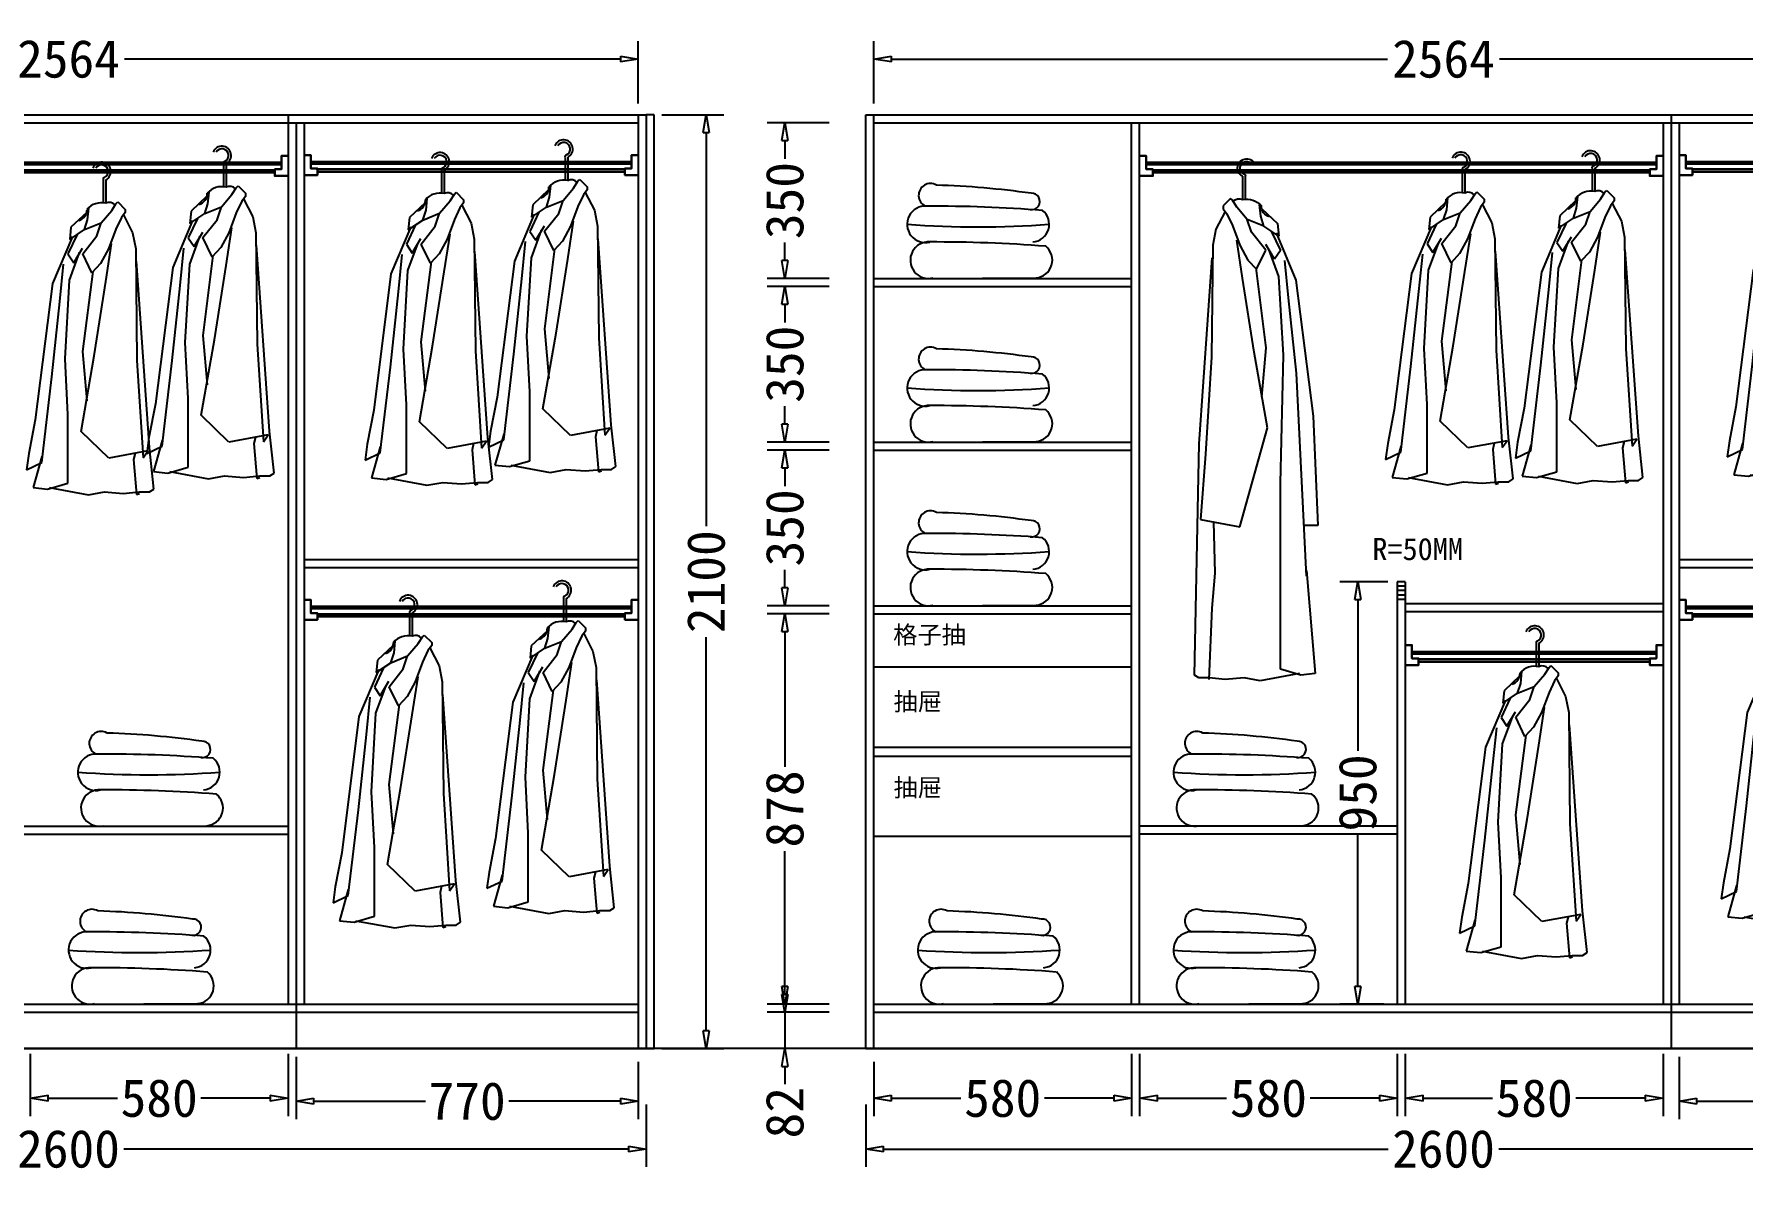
# Model space of a CAD drawing. Header units: millimetres. Extents: x 304407 to 361076, y -1262425 to -1203358.
# Drawn here: x 329898 to 333743, y -1242482 to -1239920 of the extents above; entities that cross this region are included whole.
import ezdxf

# ---------------------------------------------------------------- set-up
doc = ezdxf.new("R2010")
doc.units = ezdxf.units.MM
doc.header["$LTSCALE"] = 20
doc.layers.get('Defpoints').update_dxf_attribs({"color": 250})
for name, color, linetype in [('8', 8, 'Continuous'), ('LAYER10', 11, 'Continuous'), ('LAYER8', 11, 'Continuous'), ('图层3', 4, 'Continuous'), ('墙体', 40, 'Continuous')]:
    doc.layers.add(name, color=color, linetype=linetype)
doc.styles.get("Standard").update_dxf_attribs({"font": 'SimSun.ttf', "height": 85})
doc.styles.add('text', font='SimSun.ttf', dxfattribs={"height": 85})
doc.dimstyles.new('周文晶', dxfattribs={"dimtxt": 70, "dimasz": 40, "dimexe": 40, "dimexo": 30, "dimgap": 10, "dimtad": 0, "dimdec": 0, "dimtxsty": 'Standard', "dimblk": 'CLOSEDBLANK', "dimcen": 200, "dimclrd": 256, "dimclre": 256, "dimadec": 0, "dimazin": 0, "dimtfac": 1, "dimtdec": 0, "dimtmove": 0, "dimatfit": 3, "dimldrblk": 'CLOSEDBLANK', "dimfxl": 100, "dimfxlon": 1, "dimarcsym": 0})

# ---------------------------------------------------------------- blocks, each defined once
blk = doc.blocks.new('_ClosedBlank')
at = {"color": 0, "linetype": 'ByBlock', "lineweight": -2}
for p, q in [((-1, 0.167), (0, 0)), ((-1, 0.167), (-1, -0.167)), ((0, 0), (-1, -0.167))]:
    blk.add_line(p, q, dxfattribs=at)
blk = doc.blocks.new('*D1690')
at = {"lineweight": -2, "transparency": 16777216}
for p, q in [((328693.7, -1240075.6), (328693.7, -1239935.6)), ((331257.7, -1240075.6), (331257.7, -1239935.6)), ((328733.7, -1239975.6), (329850, -1239975.6)), ((331217.7, -1239975.6), (330101.4, -1239975.6))]:
    blk.add_line(p, q, dxfattribs=at)
at = {"layer": 'Defpoints', "color": 0, "transparency": 16777216}
for p in [(331257.7, -1239975.6), (328693.7, -1240118.9), (331257.7, -1240118.9)]:
    blk.add_point(p, dxfattribs=at)
at = {"lineweight": -2, "transparency": 16777216, "xscale": 40, "yscale": 40, "zscale": 40, "rotation": 180}
blk.add_blockref('_ClosedBlank', (328693.7, -1239975.6), dxfattribs=at)
at = {"lineweight": -2, "transparency": 16777216, "xscale": 40, "yscale": 40, "zscale": 40}
blk.add_blockref('_ClosedBlank', (331257.7, -1239975.6), dxfattribs=at)
at = {"color": 0, "transparency": 16777216, "insert": (329975.7, -1239975.6), "char_height": 85, "attachment_point": 5}
blk.add_mtext('2564', dxfattribs=at)
blk = doc.blocks.new('*D1691')
at = {"lineweight": -2, "transparency": 16777216}
for p, q in [((328675.7, -1242326.6), (328675.7, -1242466.6)), ((331275.7, -1242326.6), (331275.7, -1242466.6)), ((328715.7, -1242426.6), (329850.9, -1242426.6)), ((331235.7, -1242426.6), (330100.4, -1242426.6))]:
    blk.add_line(p, q, dxfattribs=at)
at = {"layer": 'Defpoints', "color": 0, "transparency": 16777216}
for p in [(328675.7, -1242200.9), (331275.7, -1242200.9), (331275.7, -1242426.6)]:
    blk.add_point(p, dxfattribs=at)
at = {"lineweight": -2, "transparency": 16777216, "xscale": 40, "yscale": 40, "zscale": 40, "rotation": 180}
blk.add_blockref('_ClosedBlank', (328675.7, -1242426.6), dxfattribs=at)
at = {"lineweight": -2, "transparency": 16777216, "xscale": 40, "yscale": 40, "zscale": 40}
blk.add_blockref('_ClosedBlank', (331275.7, -1242426.6), dxfattribs=at)
at = {"color": 0, "transparency": 16777216, "insert": (329975.7, -1242426.6), "char_height": 85, "attachment_point": 5}
blk.add_mtext('2600', dxfattribs=at)
blk = doc.blocks.new('*D1697')
at = {"lineweight": -2, "transparency": 16777216}
for p, q in [((331310.6, -1240100.9), (331450.6, -1240100.9)), ((331410.6, -1240140.9), (331410.6, -1241026.2)), ((331410.6, -1242160.9), (331410.6, -1241275.7)), ((331310.6, -1242200.9), (331450.6, -1242200.9))]:
    blk.add_line(p, q, dxfattribs=at)
at = {"layer": 'Defpoints', "color": 0, "transparency": 16777216}
for p in [(331275.7, -1240100.9), (331410.6, -1240100.9), (331275.7, -1242200.9)]:
    blk.add_point(p, dxfattribs=at)
at = {"lineweight": -2, "transparency": 16777216, "xscale": 40, "yscale": 40, "zscale": 40}
for p, rotation in [((331410.6, -1240100.9), 90), ((331410.6, -1242200.9), 270)]:
    blk.add_blockref('_ClosedBlank', p, dxfattribs=dict(at, rotation=rotation))
at = {"color": 0, "transparency": 16777216, "insert": (331410.6, -1241150.9), "char_height": 85, "attachment_point": 5, "rotation": 90}
blk.add_mtext('2100', dxfattribs=at)
blk = doc.blocks.new('*D1698')
at = {"lineweight": -2, "transparency": 16777216}
for p, q in [((330487.7, -1242219.2), (330487.7, -1242359.2)), ((331257.7, -1242230.9), (331257.7, -1242359.2)), ((330527.7, -1242319.2), (330778.9, -1242319.2)), ((331217.7, -1242319.2), (330966.5, -1242319.2))]:
    blk.add_line(p, q, dxfattribs=at)
at = {"layer": 'Defpoints', "color": 0, "transparency": 16777216}
for p in [(330487.7, -1242100.9), (331257.7, -1242200.9), (331257.7, -1242319.2)]:
    blk.add_point(p, dxfattribs=at)
at = {"lineweight": -2, "transparency": 16777216, "xscale": 40, "yscale": 40, "zscale": 40, "rotation": 180}
blk.add_blockref('_ClosedBlank', (330487.7, -1242319.2), dxfattribs=at)
at = {"lineweight": -2, "transparency": 16777216, "xscale": 40, "yscale": 40, "zscale": 40}
blk.add_blockref('_ClosedBlank', (331257.7, -1242319.2), dxfattribs=at)
at = {"color": 0, "transparency": 16777216, "insert": (330872.7, -1242319.2), "char_height": 85, "attachment_point": 5}
blk.add_mtext('770', dxfattribs=at)
blk = doc.blocks.new('*D1725')
at = {"lineweight": -2, "transparency": 16777216}
for p, q in [((332367.9, -1242212.5), (332367.9, -1242352.5)), ((331787.9, -1242230.9), (331787.9, -1242352.5)), ((331827.9, -1242312.5), (331983.8, -1242312.5)), ((332327.9, -1242312.5), (332171.9, -1242312.5))]:
    blk.add_line(p, q, dxfattribs=at)
at = {"layer": 'Defpoints', "color": 0, "transparency": 16777216}
for p in [(332367.9, -1242100.9), (331787.9, -1242200.9), (332367.9, -1242312.5)]:
    blk.add_point(p, dxfattribs=at)
at = {"lineweight": -2, "transparency": 16777216, "xscale": 40, "yscale": 40, "zscale": 40, "rotation": 180}
blk.add_blockref('_ClosedBlank', (331787.9, -1242312.5), dxfattribs=at)
at = {"lineweight": -2, "transparency": 16777216, "xscale": 40, "yscale": 40, "zscale": 40}
blk.add_blockref('_ClosedBlank', (332367.9, -1242312.5), dxfattribs=at)
at = {"color": 0, "transparency": 16777216, "insert": (332077.9, -1242312.5), "char_height": 85, "attachment_point": 5}
blk.add_mtext('580', dxfattribs=at)
blk = doc.blocks.new('*D1726')
at = {"lineweight": -2, "transparency": 16777216}
for p, q in [((332983.9, -1242212.5), (332983.9, -1242352.5)), ((333563.9, -1242212.5), (333563.9, -1242352.5)), ((333023.9, -1242312.5), (333179.8, -1242312.5)), ((333523.9, -1242312.5), (333367.9, -1242312.5))]:
    blk.add_line(p, q, dxfattribs=at)
at = {"layer": 'Defpoints', "color": 0, "transparency": 16777216}
for p in [(332983.9, -1242100.9), (333563.9, -1242100.9), (333563.9, -1242312.5)]:
    blk.add_point(p, dxfattribs=at)
at = {"lineweight": -2, "transparency": 16777216, "xscale": 40, "yscale": 40, "zscale": 40, "rotation": 180}
blk.add_blockref('_ClosedBlank', (332983.9, -1242312.5), dxfattribs=at)
at = {"lineweight": -2, "transparency": 16777216, "xscale": 40, "yscale": 40, "zscale": 40}
blk.add_blockref('_ClosedBlank', (333563.9, -1242312.5), dxfattribs=at)
at = {"color": 0, "transparency": 16777216, "insert": (333273.9, -1242312.5), "char_height": 85, "attachment_point": 5}
blk.add_mtext('580', dxfattribs=at)
blk = doc.blocks.new('*D1727')
at = {"lineweight": -2, "transparency": 16777216}
for p, q in [((331787.9, -1240075.6), (331787.9, -1239935.6)), ((334351.9, -1240075.6), (334351.9, -1239935.6)), ((331827.9, -1239975.6), (332944.2, -1239975.6)), ((334311.9, -1239975.6), (333195.6, -1239975.6))]:
    blk.add_line(p, q, dxfattribs=at)
at = {"layer": 'Defpoints', "color": 0, "transparency": 16777216}
for p in [(334351.9, -1239975.6), (331787.9, -1240118.9), (334351.9, -1240118.9)]:
    blk.add_point(p, dxfattribs=at)
at = {"lineweight": -2, "transparency": 16777216, "xscale": 40, "yscale": 40, "zscale": 40, "rotation": 180}
blk.add_blockref('_ClosedBlank', (331787.9, -1239975.6), dxfattribs=at)
at = {"lineweight": -2, "transparency": 16777216, "xscale": 40, "yscale": 40, "zscale": 40}
blk.add_blockref('_ClosedBlank', (334351.9, -1239975.6), dxfattribs=at)
at = {"color": 0, "transparency": 16777216, "insert": (333069.9, -1239975.6), "char_height": 85, "attachment_point": 5}
blk.add_mtext('2564', dxfattribs=at)
blk = doc.blocks.new('*D1728')
at = {"lineweight": -2, "transparency": 16777216}
for p, q in [((331769.9, -1242326.6), (331769.9, -1242466.6)), ((334369.9, -1242326.6), (334369.9, -1242466.6)), ((331809.9, -1242426.6), (332945.1, -1242426.6)), ((334329.9, -1242426.6), (333194.6, -1242426.6))]:
    blk.add_line(p, q, dxfattribs=at)
at = {"layer": 'Defpoints', "color": 0, "transparency": 16777216}
for p in [(331769.9, -1242200.9), (334369.9, -1242200.9), (334369.9, -1242426.6)]:
    blk.add_point(p, dxfattribs=at)
at = {"lineweight": -2, "transparency": 16777216, "xscale": 40, "yscale": 40, "zscale": 40, "rotation": 180}
blk.add_blockref('_ClosedBlank', (331769.9, -1242426.6), dxfattribs=at)
at = {"lineweight": -2, "transparency": 16777216, "xscale": 40, "yscale": 40, "zscale": 40}
blk.add_blockref('_ClosedBlank', (334369.9, -1242426.6), dxfattribs=at)
at = {"color": 0, "transparency": 16777216, "insert": (333069.9, -1242426.6), "char_height": 85, "attachment_point": 5}
blk.add_mtext('2600', dxfattribs=at)
blk = doc.blocks.new('*D1729')
at = {"lineweight": -2, "transparency": 16777216}
for p, q in [((331587.6, -1242078.9), (331587.6, -1242038.9)), ((331687.6, -1242118.9), (331547.6, -1242118.9)), ((331587.6, -1242118.9), (331587.6, -1242200.9)), ((331687.6, -1242200.9), (331547.6, -1242200.9)), ((331587.6, -1242240.9), (331587.6, -1242280.9))]:
    blk.add_line(p, q, dxfattribs=at)
at = {"layer": 'Defpoints', "color": 0, "transparency": 16777216}
for p in [(331587.6, -1242118.9), (331787.9, -1242118.9), (331769.9, -1242200.9)]:
    blk.add_point(p, dxfattribs=at)
at = {"lineweight": -2, "transparency": 16777216, "xscale": 40, "yscale": 40, "zscale": 40}
for p, rotation in [((331587.6, -1242118.9), 270), ((331587.6, -1242200.9), 90)]:
    blk.add_blockref('_ClosedBlank', p, dxfattribs=dict(at, rotation=rotation))
at = {"color": 0, "transparency": 16777216, "insert": (331587.6, -1242345), "char_height": 85, "attachment_point": 5, "rotation": 90}
blk.add_mtext('82', dxfattribs=at)
blk = doc.blocks.new('*D1730')
at = {"lineweight": -2, "transparency": 16777216}
for p, q in [((331687.6, -1241222.9), (331547.6, -1241222.9)), ((331587.6, -1241262.9), (331587.6, -1241567.4)), ((331587.6, -1242060.9), (331587.6, -1241756.5)), ((331687.6, -1242100.9), (331547.6, -1242100.9))]:
    blk.add_line(p, q, dxfattribs=at)
at = {"layer": 'Defpoints', "color": 0, "transparency": 16777216}
for p in [(331587.6, -1241222.9), (331787.9, -1241222.9), (331787.9, -1242100.9)]:
    blk.add_point(p, dxfattribs=at)
at = {"lineweight": -2, "transparency": 16777216, "xscale": 40, "yscale": 40, "zscale": 40}
for p, rotation in [((331587.6, -1241222.9), 90), ((331587.6, -1242100.9), 270)]:
    blk.add_blockref('_ClosedBlank', p, dxfattribs=dict(at, rotation=rotation))
at = {"color": 0, "transparency": 16777216, "insert": (331587.6, -1241661.9), "char_height": 85, "attachment_point": 5, "rotation": 90}
blk.add_mtext('878', dxfattribs=at)
blk = doc.blocks.new('*D1731')
at = {"lineweight": -2, "transparency": 16777216}
for p, q in [((331687.6, -1240854.9), (331547.6, -1240854.9)), ((331587.6, -1240894.9), (331587.6, -1240935.9)), ((331587.6, -1241164.9), (331587.6, -1241124)), ((331687.6, -1241204.9), (331547.6, -1241204.9))]:
    blk.add_line(p, q, dxfattribs=at)
at = {"layer": 'Defpoints', "color": 0, "transparency": 16777216}
for p in [(331587.6, -1240854.9), (331787.9, -1240854.9), (331787.9, -1241204.9)]:
    blk.add_point(p, dxfattribs=at)
at = {"lineweight": -2, "transparency": 16777216, "xscale": 40, "yscale": 40, "zscale": 40}
for p, rotation in [((331587.6, -1240854.9), 90), ((331587.6, -1241204.9), 270)]:
    blk.add_blockref('_ClosedBlank', p, dxfattribs=dict(at, rotation=rotation))
at = {"color": 0, "transparency": 16777216, "insert": (331587.6, -1241029.9), "char_height": 85, "attachment_point": 5, "rotation": 90}
blk.add_mtext('350', dxfattribs=at)
blk = doc.blocks.new('*D1732')
at = {"lineweight": -2, "transparency": 16777216}
for p, q in [((331687.6, -1240486.9), (331547.6, -1240486.9)), ((331587.6, -1240526.9), (331587.6, -1240567.9)), ((331587.6, -1240796.9), (331587.6, -1240756)), ((331687.6, -1240836.9), (331547.6, -1240836.9))]:
    blk.add_line(p, q, dxfattribs=at)
at = {"layer": 'Defpoints', "color": 0, "transparency": 16777216}
for p in [(331587.6, -1240486.9), (331787.9, -1240486.9), (331787.9, -1240836.9)]:
    blk.add_point(p, dxfattribs=at)
at = {"lineweight": -2, "transparency": 16777216, "xscale": 40, "yscale": 40, "zscale": 40}
for p, rotation in [((331587.6, -1240486.9), 90), ((331587.6, -1240836.9), 270)]:
    blk.add_blockref('_ClosedBlank', p, dxfattribs=dict(at, rotation=rotation))
at = {"color": 0, "transparency": 16777216, "insert": (331587.6, -1240661.9), "char_height": 85, "attachment_point": 5, "rotation": 90}
blk.add_mtext('350', dxfattribs=at)
blk = doc.blocks.new('*D1733')
at = {"lineweight": -2, "transparency": 16777216}
for p, q in [((331687.6, -1240118.9), (331547.6, -1240118.9)), ((331587.6, -1240158.9), (331587.6, -1240199.9)), ((331587.6, -1240428.9), (331587.6, -1240388)), ((331687.6, -1240468.9), (331547.6, -1240468.9))]:
    blk.add_line(p, q, dxfattribs=at)
at = {"layer": 'Defpoints', "color": 0, "transparency": 16777216}
for p in [(331587.6, -1240118.9), (331787.9, -1240118.9), (331787.9, -1240468.9)]:
    blk.add_point(p, dxfattribs=at)
at = {"lineweight": -2, "transparency": 16777216, "xscale": 40, "yscale": 40, "zscale": 40}
for p, rotation in [((331587.6, -1240118.9), 90), ((331587.6, -1240468.9), 270)]:
    blk.add_blockref('_ClosedBlank', p, dxfattribs=dict(at, rotation=rotation))
at = {"color": 0, "transparency": 16777216, "insert": (331587.6, -1240293.9), "char_height": 85, "attachment_point": 5, "rotation": 90}
blk.add_mtext('350', dxfattribs=at)
blk = doc.blocks.new('*D1735')
at = {"lineweight": -2, "transparency": 16777216}
for p, q in [((333599.9, -1242219.2), (333599.9, -1242359.2)), ((334351.9, -1242230.9), (334351.9, -1242359.2)), ((333639.9, -1242319.2), (333882.8, -1242319.2)), ((334311.9, -1242319.2), (334069, -1242319.2))]:
    blk.add_line(p, q, dxfattribs=at)
at = {"layer": 'Defpoints', "color": 0, "transparency": 16777216}
for p in [(333599.9, -1242100.9), (334351.9, -1242200.9), (334351.9, -1242319.2)]:
    blk.add_point(p, dxfattribs=at)
at = {"lineweight": -2, "transparency": 16777216, "xscale": 40, "yscale": 40, "zscale": 40, "rotation": 180}
blk.add_blockref('_ClosedBlank', (333599.9, -1242319.2), dxfattribs=at)
at = {"lineweight": -2, "transparency": 16777216, "xscale": 40, "yscale": 40, "zscale": 40}
blk.add_blockref('_ClosedBlank', (334351.9, -1242319.2), dxfattribs=at)
at = {"color": 0, "transparency": 16777216, "insert": (333975.9, -1242319.2), "char_height": 85, "attachment_point": 5}
blk.add_mtext('752', dxfattribs=at)
blk = doc.blocks.new('*D1736')
at = {"lineweight": -2, "transparency": 16777216}
for p, q in [((332944.9, -1241150.9), (332836.9, -1241150.9)), ((332876.9, -1241190.9), (332876.9, -1241530.9)), ((332876.9, -1242060.9), (332876.9, -1241720.9)), ((332935.9, -1242100.9), (332836.9, -1242100.9))]:
    blk.add_line(p, q, dxfattribs=at)
at = {"layer": 'Defpoints', "color": 0, "transparency": 16777216}
for p in [(332974.9, -1241150.9), (332876.9, -1242100.9), (332965.9, -1242100.9)]:
    blk.add_point(p, dxfattribs=at)
at = {"lineweight": -2, "transparency": 16777216, "xscale": 40, "yscale": 40, "zscale": 40}
for p, rotation in [((332876.9, -1241150.9), 90), ((332876.9, -1242100.9), 270)]:
    blk.add_blockref('_ClosedBlank', p, dxfattribs=dict(at, rotation=rotation))
at = {"color": 0, "transparency": 16777216, "insert": (332876.9, -1241625.9), "char_height": 85, "attachment_point": 5, "rotation": 90}
blk.add_mtext('950', dxfattribs=at)
blk = doc.blocks.new('*D1737')
at = {"lineweight": -2, "transparency": 16777216}
for p, q in [((332385.9, -1242212.5), (332385.9, -1242352.5)), ((332965.9, -1242212.5), (332965.9, -1242352.5)), ((332425.9, -1242312.5), (332581.8, -1242312.5)), ((332925.9, -1242312.5), (332769.9, -1242312.5))]:
    blk.add_line(p, q, dxfattribs=at)
at = {"layer": 'Defpoints', "color": 0, "transparency": 16777216}
for p in [(332385.9, -1242100.9), (332965.9, -1242100.9), (332385.9, -1242312.5)]:
    blk.add_point(p, dxfattribs=at)
at = {"lineweight": -2, "transparency": 16777216, "xscale": 40, "yscale": 40, "zscale": 40, "rotation": 180}
blk.add_blockref('_ClosedBlank', (332385.9, -1242312.5), dxfattribs=at)
at = {"lineweight": -2, "transparency": 16777216, "xscale": 40, "yscale": 40, "zscale": 40}
blk.add_blockref('_ClosedBlank', (332965.9, -1242312.5), dxfattribs=at)
at = {"color": 0, "transparency": 16777216, "insert": (332675.9, -1242312.5), "char_height": 85, "attachment_point": 5}
blk.add_mtext('580', dxfattribs=at)
blk = doc.blocks.new('*D1687')
at = {"lineweight": -2, "transparency": 16777216}
for p, q in [((329889.7, -1242212.5), (329889.7, -1242352.5)), ((330469.7, -1242212.5), (330469.7, -1242352.5)), ((329929.7, -1242312.5), (330085.6, -1242312.5)), ((330429.7, -1242312.5), (330273.7, -1242312.5))]:
    blk.add_line(p, q, dxfattribs=at)
at = {"layer": 'Defpoints', "color": 0, "transparency": 16777216}
for p in [(329889.7, -1242100.9), (330469.7, -1242100.9), (330469.7, -1242312.5)]:
    blk.add_point(p, dxfattribs=at)
at = {"lineweight": -2, "transparency": 16777216, "xscale": 40, "yscale": 40, "zscale": 40, "rotation": 180}
blk.add_blockref('_ClosedBlank', (329889.7, -1242312.5), dxfattribs=at)
at = {"lineweight": -2, "transparency": 16777216, "xscale": 40, "yscale": 40, "zscale": 40}
blk.add_blockref('_ClosedBlank', (330469.7, -1242312.5), dxfattribs=at)
at = {"color": 0, "transparency": 16777216, "insert": (330179.7, -1242312.5), "char_height": 85, "attachment_point": 5}
blk.add_mtext('580', dxfattribs=at)
blk = doc.blocks.new('A$C1C5764E0')
at = {"layer": '8'}
for p, q in [((172.3, 708.4), (172.3, 657.4)), ((178.3, 708.4), (178.3, 657.4)), ((191.5, 639.3), (201.2, 654.6)), ((201.2, 654.6), (205.3, 658.7)), ((205.3, 658.7), (222, 642.1)), ((135.3, 635.3), (99.9, 601.9)), ((130.4, 596.4), (137.4, 618.5)), ((137.4, 618.5), (140.1, 644.9)), ((167.9, 611.6), (191.5, 639.3)), ((213.6, 624.1), (201.2, 597.8)), ((222, 635.2), (213.6, 624.1)), ((217.8, 629.6), (238.6, 589.4)), ((222, 642.1), (222, 635.2)), ((103, 580.9), (58.4, 475.1)), ((113.7, 585.2), (93.2, 541.7)), ((99.9, 601.9), (97.1, 574.2)), ((97.1, 574.2), (130.4, 596.4)), ((126.3, 542.3), (158.2, 582.5)), ((130.4, 596.4), (167.9, 611.6)), ((158.2, 582.5), (167.9, 611.6)), ((201.2, 597.8), (184.5, 553.4)), ((238.6, 589.4), (245.5, 553.4)), ((93.2, 541.7), (106.3, 522.1)), ((96.5, 482.8), (119.4, 544.9)), ((106.3, 522.1), (125.9, 554.7)), ((147.1, 499.3), (126.3, 542.3)), ((184.5, 553.4), (166.5, 520.1)), ((178.3, 479.5), (191.3, 564.6)), ((245.5, 553.4), (248.3, 302.5)), ((75, 435), (83.4, 518.8)), ((148.8, 502.4), (125.9, 322.6)), ((166.5, 520.1), (147.1, 499.3)), ((276.4, 106.8), (247, 525.3)), ((58.4, 475.1), (19.5, 168.8)), ((86.6, 306.3), (96.5, 482.8)), ((152.1, 312.8), (178.3, 479.5)), ((57, 265.8), (75, 435)), ((122.6, 142.8), (152.1, 312.8)), ((125.9, 322.6), (135.7, 211.4)), ((93.2, 180.9), (86.6, 306.3)), ((248.3, 302.5), (262.2, 83.5)), ((34.3, 73.1), (57, 265.8)), ((19.5, 168.8), (4.8, 92.7)), ((93.2, 26.2), (93.2, 180.9)), ((184.8, 82.8), (122.6, 142.8)), ((4.8, 92.7), (0, 56.7)), ((34.3, 86.2), (14.7, 16.3)), ((273.1, 99.1), (184.8, 82.8)), ((244.2, 93.8), (240.9, 79.6)), ((240.9, 79.6), (247.4, 1.1)), ((262.2, 83.5), (273.1, 99.1)), ((286.7, 13.1), (276.4, 106.8)), ((0, 56.7), (34.3, 73.1)), ((14.7, 16.3), (47.4, 13.1)), ((47.4, 13.1), (93.2, 26.2)), ((50.7, 16.3), (139, 0)), ((139, 0), (175, 6.5)), ((175, 6.5), (217.5, 3.3)), ((217.5, 3.3), (253.5, 6.5)), ((247.4, 1.1), (254, 3.3)), ((253.5, 6.5), (276.9, 6.5)), ((276.9, 6.5), (286.7, 13.1))]:
    blk.add_line(p, q, dxfattribs=at)
for centre, radius, start, end in [((168.9, 727.1), 20.9, 296.6338, 159.5285), ((168.9, 727.1), 14.9, 296.6338, 150.6175), ((175.9, 709.9), 3.91, 94.6712, 201.9626), ((168.9, 613.1), 43.9, 77.6993, 138.5966), ((186.2, 639.8), 18, 42.48, 116.3392), ((110.9, 641.2), 25.1, 286.2636, 2.0248)]:
    blk.add_arc(centre, radius, start, end, dxfattribs=at)
blk = doc.blocks.new('A$C4F477F88')
at = {"layer": 'LAYER10'}
blk.add_blockref('A$C1C5764E0', (0, 0), dxfattribs=at)
blk = doc.blocks.new('A$C5E603B19')
at = {"layer": 'LAYER8'}
blk.add_blockref('A$C4F477F88', (0, 0), dxfattribs=at)
blk = doc.blocks.new('A$C1B0A679D')
at = {"layer": '图层3'}
blk.add_blockref('A$C5E603B19', (0, 0), dxfattribs=at)
blk = doc.blocks.new('A$C52EB379C')
at = {"layer": '8'}
for p, q in [((163.3, 1134.6), (163.3, 1083.5)), ((169.3, 1134.6), (169.3, 1083.5)), ((182.5, 1065.5), (192.3, 1080.7)), ((192.3, 1080.7), (196.4, 1084.9)), ((196.4, 1084.9), (213.1, 1068.3)), ((126.4, 1061.5), (91, 1028.1)), ((121.5, 1022.5), (128.4, 1044.7)), ((128.4, 1044.7), (131.2, 1071)), ((159, 1037.8), (182.5, 1065.5)), ((204.7, 1050.2), (192.3, 1023.9)), ((213.1, 1061.3), (204.7, 1050.2)), ((208.9, 1055.8), (229.7, 1015.6)), ((213.1, 1068.3), (213.1, 1061.3)), ((94.1, 1007.1), (49.5, 901.3)), ((104.8, 1011.4), (84.3, 967.8)), ((91, 1028.1), (88.2, 1000.3)), ((88.2, 1000.3), (121.5, 1022.5)), ((117.4, 968.5), (149.3, 1008.7)), ((121.5, 1022.5), (159, 1037.8)), ((149.3, 1008.7), (159, 1037.8)), ((192.3, 1023.9), (175.6, 979.5)), ((229.7, 1015.6), (236.6, 979.5)), ((84.3, 967.8), (97.4, 948.2)), ((87.6, 909), (110.5, 971.1)), ((97.4, 948.2), (117, 980.9)), ((138.2, 925.5), (117.4, 968.5)), ((175.6, 979.5), (157.6, 946.3)), ((169.3, 905.7), (182.4, 990.7)), ((236.6, 979.5), (239.4, 728.7)), ((66.1, 861.1), (74.5, 944.9)), ((139.9, 928.6), (117, 748.8)), ((157.6, 946.3), (138.2, 925.5)), ((267.5, 533), (238.1, 951.5)), ((49.5, 901.3), (10.6, 595)), ((77.7, 732.4), (87.6, 909)), ((143.2, 738.9), (169.3, 905.7)), ((48.1, 692), (66.1, 861.1)), ((84.3, 444.7), (77.7, 732.4)), ((113.7, 568.9), (143.2, 738.9)), ((117, 748.8), (126.8, 637.6)), ((239.4, 728.7), (253.3, 509.7)), ((25.4, 235.4), (48.1, 692)), ((10.6, 595), (0, 349)), ((175.9, 346.6), (113.7, 568.9)), ((253.3, 509.7), (264.2, 362.9)), ((277.8, 13.1), (267.5, 533)), ((84.3, 26.2), (84.3, 444.7)), ((0, 349), (31, 349)), ((264.2, 362.9), (175.9, 346.6)), ((235.3, 357.6), (232, 242)), ((25.4, 248.5), (5.8, 16.3)), ((232, 242), (238.5, 163.5)), ((238.5, 163.5), (245.1, 3.3)), ((5.8, 16.3), (38.5, 13.1)), ((38.5, 13.1), (84.3, 26.2)), ((41.7, 16.3), (130.1, 0)), ((130.1, 0), (166.1, 6.5)), ((166.1, 6.5), (208.6, 3.3)), ((208.6, 3.3), (244.6, 6.5)), ((244.6, 6.5), (268, 6.5)), ((268, 6.5), (277.8, 13.1))]:
    blk.add_line(p, q, dxfattribs=at)
for centre, radius, start, end in [((160, 1153.2), 20.9, 296.6338, 159.5285), ((160, 1153.2), 14.9, 296.6338, 150.6175), ((167, 1136), 3.91, 94.6712, 201.9626), ((160, 1039.2), 43.9, 77.6993, 138.5966), ((177.3, 1066), 18, 42.48, 116.3392), ((102, 1067.4), 25.1, 286.2636, 2.0248)]:
    blk.add_arc(centre, radius, start, end, dxfattribs=at)
blk = doc.blocks.new('A$C05785CA5')
at = {"layer": 'LAYER10'}
blk.add_blockref('A$C52EB379C', (0, 0), dxfattribs=at)
blk = doc.blocks.new('A$C100967EE')
at = {"layer": 'LAYER10'}
blk.add_blockref('A$C05785CA5', (0, 0), dxfattribs=at)
blk = doc.blocks.new('A$C65D30603')
at = {"layer": 'LAYER8'}
blk.add_blockref('A$C100967EE', (0, 0), dxfattribs=at)
blk = doc.blocks.new('A$C50CE712E')
at = {"layer": '图层3'}
blk.add_blockref('A$C65D30603', (0, 0), dxfattribs=at)
blk = doc.blocks.new('A$C11F00F61')
at = {"color": 8}
blk.add_line((48.2, 0), (290.3, 1.2), dxfattribs=at)
at = {"layer": '墙体', "color": 8}
for centre, radius, start, end in [((52.6, 186.6), 26.7, 59.8021, 244.0801), ((9.8, -1698.7), 1909.1, 81.8981, 88.3112), ((41, 121.6), 41, 86.0834, 284.0988), ((53.8, -3125.6), 3288.1, 85.6244, 90.1755), ((280.3, 173), 18.4, 260.1551, 94.4157), ((159.2, 2329.1), 2213.2, 265.8756, 274.159), ((279.7, 121.7), 40, 274.9406, 51.3165), ((48.2, 41), 41, 86.0834, 284.0988), ((61, -3206.2), 3288.1, 85.6244, 90.1755), ((286.9, 41.1), 40, 274.9406, 51.3165)]:
    blk.add_arc(centre, radius, start, end, dxfattribs=at)

msp = doc.modelspace()

# ---------------------------------------------------------------- linework, layer by layer
for p, q in [((328675.7, -1240100.9), (331275.7, -1240100.9)), ((328693.7, -1240118.9), (331257.7, -1240118.9)), ((330469.7, -1240100.9), (330469.7, -1242100.9)), ((330487.7, -1240118.9), (330487.7, -1242200.9)), ((330505.7, -1240118.9), (330505.7, -1242100.9)), ((331257.7, -1240100.9), (331257.7, -1242200.9)), ((331275.7, -1240100.9), (331275.7, -1242200.9)), ((331293.7, -1240100.9), (331275.7, -1240100.9)), ((331293.7, -1242200.9), (331293.7, -1240100.9)), ((331769.9, -1242200.9), (331769.9, -1240100.9)), ((331769.9, -1240100.9), (334369.9, -1240100.9)), ((331787.9, -1242200.9), (331787.9, -1240100.9)), ((331787.9, -1240118.9), (334351.9, -1240118.9)), ((332367.9, -1242100.9), (332367.9, -1240118.9)), ((332385.9, -1242100.9), (332385.9, -1240118.9)), ((333563.9, -1240118.9), (333563.9, -1242100.9)), ((333581.9, -1240100.9), (333581.9, -1242200.9)), ((333599.9, -1240118.9), (333599.9, -1242100.9)), ((331787.9, -1240468.9), (332367.9, -1240468.9)), ((331787.9, -1240486.9), (332367.9, -1240486.9)), ((331787.9, -1240836.9), (332367.9, -1240836.9)), ((331787.9, -1240854.9), (332367.9, -1240854.9)), ((330505.7, -1241100.9), (331257.7, -1241100.9)), ((330505.7, -1241118.9), (331257.7, -1241118.9)), ((333599.9, -1241100.9), (334351.9, -1241100.9)), ((333599.9, -1241118.9), (334351.9, -1241118.9)), ((332965.9, -1241150.9), (332965.9, -1242100.9)), ((332983.9, -1241150.9), (332965.9, -1241150.9)), ((332983.9, -1241160.9), (332965.9, -1241160.9)), ((332983.9, -1241170.9), (332965.9, -1241170.9)), ((332983.9, -1241150.9), (332983.9, -1242100.9)), ((331787.9, -1241204.9), (332367.9, -1241204.9)), ((332983.9, -1241180.9), (332965.9, -1241180.9)), ((332983.9, -1241190.9), (332965.9, -1241190.9)), ((333563.9, -1241200.9), (332983.9, -1241200.9)), ((331787.9, -1241222.9), (332367.9, -1241222.9)), ((333563.9, -1241218.9), (332983.9, -1241218.9)), ((332367.9, -1241342.9), (331787.9, -1241342.9)), ((331787.9, -1241522.9), (332367.9, -1241522.9)), ((331787.9, -1241542.9), (332367.9, -1241542.9)), ((329291.7, -1241700.9), (330469.7, -1241700.9)), ((332965.9, -1241700.9), (332385.9, -1241700.9)), ((329291.7, -1241718.9), (330469.7, -1241718.9)), ((331787.9, -1241722.9), (332367.9, -1241722.9)), ((332965.9, -1241718.9), (332385.9, -1241718.9)), ((328693.7, -1242100.9), (331257.7, -1242100.9)), ((328693.7, -1242118.9), (331257.7, -1242118.9)), ((331787.9, -1242100.9), (334351.9, -1242100.9)), ((331787.9, -1242118.9), (334351.9, -1242118.9)), ((333581.9, -1242100.9), (334251.9, -1242100.9)), ((328675.7, -1242200.9), (331275.7, -1242200.9)), ((331275.7, -1242200.9), (331293.7, -1242200.9)), ((331769.9, -1242200.9), (334369.9, -1242200.9))]:
    msp.add_line(p, q)
at = {"color": 8}
msp.add_line((361075.9, -1242200.9), (304407.4, -1242200.9), dxfattribs=at)
msp.add_line((361075.9, -1242200.9), (304407.4, -1242200.9), dxfattribs=at)
at = {"lineweight": 30}
for points in [[(330454.7, -1240208.3), (329306.7, -1240208.3)], [(330454.7, -1240212.8), (329306.7, -1240212.8)], [(330469.7, -1240193.3), (330454.7, -1240193.3), (330454.7, -1240223.3), (330439.7, -1240223.3), (330439.7, -1240238.3), (330469.7, -1240238.3)], [(330505.7, -1240191.6), (330520.7, -1240191.6), (330520.7, -1240221.6), (330535.7, -1240221.6), (330535.7, -1240236.6), (330505.7, -1240236.6)], [(331242.7, -1240206.6), (330520.7, -1240206.6)], [(331242.7, -1240211.2), (330520.7, -1240211.2)], [(331257.7, -1240191.6), (331242.7, -1240191.6), (331242.7, -1240221.6), (331227.7, -1240221.6), (331227.7, -1240236.6), (331257.7, -1240236.6)], [(332385.9, -1240193.3), (332400.9, -1240193.3), (332400.9, -1240223.3), (332415.9, -1240223.3), (332415.9, -1240238.3), (332385.9, -1240238.3)], [(333548.9, -1240208.3), (332400.9, -1240208.3)], [(333548.9, -1240212.8), (332400.9, -1240212.8)], [(333563.9, -1240193.3), (333548.9, -1240193.3), (333548.9, -1240223.3), (333533.9, -1240223.3), (333533.9, -1240238.3), (333563.9, -1240238.3)], [(333599.9, -1240191.6), (333614.9, -1240191.6), (333614.9, -1240221.6), (333629.9, -1240221.6), (333629.9, -1240236.6), (333599.9, -1240236.6)], [(334336.9, -1240206.6), (333614.9, -1240206.6)], [(334336.9, -1240211.2), (333614.9, -1240211.2)], [(330439.7, -1240225.3), (329321.7, -1240225.3)], [(330439.7, -1240230.8), (329321.7, -1240230.8)], [(331227.7, -1240223.6), (330535.7, -1240223.6)], [(331227.7, -1240229.1), (330535.7, -1240229.1)], [(333533.9, -1240225.3), (332415.9, -1240225.3)], [(333533.9, -1240230.8), (332415.9, -1240230.8)], [(334321.9, -1240223.6), (333629.9, -1240223.6)], [(334321.9, -1240229.1), (333629.9, -1240229.1)], [(330505.7, -1241191.6), (330520.7, -1241191.6), (330520.7, -1241221.6), (330535.7, -1241221.6), (330535.7, -1241236.6), (330505.7, -1241236.6)], [(331242.7, -1241206.6), (330520.7, -1241206.6)], [(331242.7, -1241211.2), (330520.7, -1241211.2)], [(331257.7, -1241191.6), (331242.7, -1241191.6), (331242.7, -1241221.6), (331227.7, -1241221.6), (331227.7, -1241236.6), (331257.7, -1241236.6)], [(333599.9, -1241191.6), (333614.9, -1241191.6), (333614.9, -1241221.6), (333629.9, -1241221.6), (333629.9, -1241236.6), (333599.9, -1241236.6)], [(334336.9, -1241206.6), (333614.9, -1241206.6)], [(334336.9, -1241211.2), (333614.9, -1241211.2)], [(331227.7, -1241223.6), (330535.7, -1241223.6)], [(331227.7, -1241229.1), (330535.7, -1241229.1)], [(334321.9, -1241223.6), (333629.9, -1241223.6)], [(334321.9, -1241229.1), (333629.9, -1241229.1)], [(332983.9, -1241293.3), (332998.9, -1241293.3), (332998.9, -1241323.3), (333013.9, -1241323.3), (333013.9, -1241338.3), (332983.9, -1241338.3)], [(333548.9, -1241308.3), (332998.9, -1241308.3)], [(333548.9, -1241312.8), (332998.9, -1241312.8)], [(333533.9, -1241325.3), (333013.9, -1241325.3)], [(333563.9, -1241293.3), (333548.9, -1241293.3), (333548.9, -1241323.3), (333533.9, -1241323.3), (333533.9, -1241338.3), (333563.9, -1241338.3)], [(333533.9, -1241330.8), (333013.9, -1241330.8)]]:
    msp.add_lwpolyline(points, dxfattribs=at)

# ---------------------------------------------------------------- block references
for name, p in [('A$C1B0A679D', (330151.9, -1240919.6)), ('A$C1B0A679D', (330920.7, -1240905.1)), ('A$C1B0A679D', (329881.3, -1240955.7)), ('A$C1B0A679D', (330642.9, -1240934)), ('A$C1B0A679D', (332939.7, -1240933)), ('A$C1B0A679D', (333231.9, -1240929.8)), ('A$C1B0A679D', (333708.5, -1240926.6)), ('A$C11F00F61', (331862.8, -1240468.9)), ('A$C11F00F61', (331862.8, -1240836.9)), ('A$C11F00F61', (331862.8, -1241204.9)), ('A$C1B0A679D', (330917.2, -1241897.1)), ('A$C1B0A679D', (333694.9, -1241920.5)), ('A$C1B0A679D', (330570.9, -1241929.5)), ('A$C1B0A679D', (333106.1, -1241998.1)), ('A$C11F00F61', (329996.5, -1241700.9)), ('A$C11F00F61', (332461.9, -1241700.9)), ('A$C11F00F61', (329975.7, -1242100.9)), ('A$C11F00F61', (331886.7, -1242100.9)), ('A$C11F00F61', (332461.9, -1242100.9))]:
    msp.add_blockref(name, p)
at = {"xscale": -1}
msp.add_blockref('A$C50CE712E', (332787.2, -1241373.9), dxfattribs=at)

# ---------------------------------------------------------------- texts
at = {"attachment_point": 1, "style": 'text'}
for s, insert, char_height, width in [('R=50MM', (332909.7, -1241052.4), 50, 419.038), ('格子抽', (331831.5, -1241250.1), 40, 305.609), ('抽屉', (331832.2, -1241400.6), 40, 305.609), ('抽屉', (331832.2, -1241594), 40, 305.609)]:
    msp.add_mtext(s, dxfattribs=dict(at, insert=insert, char_height=char_height, width=width))

# ---------------------------------------------------------------- dimensions: what is measured, and where the dimension line sits
for base, p1, p2, picture, middle in [((331257.7, -1239975.6), (328693.7, -1240118.9), (331257.7, -1240118.9), '*D1690', (329975.7, -1239975.6)), ((334351.9, -1239975.6), (331787.9, -1240118.9), (334351.9, -1240118.9), '*D1727', (333069.9, -1239975.6)), ((330469.7, -1242312.5), (329889.7, -1242100.9), (330469.7, -1242100.9), '*D1687', (330179.7, -1242312.5)), ((331257.7, -1242319.2), (330487.7, -1242100.9), (331257.7, -1242200.9), '*D1698', (330872.7, -1242319.2)), ((332367.9, -1242312.5), (331787.9, -1242200.9), (332367.9, -1242100.9), '*D1725', (332077.9, -1242312.5)), ((332385.9, -1242312.5), (332965.9, -1242100.9), (332385.9, -1242100.9), '*D1737', (332675.9, -1242312.5)), ((333563.9, -1242312.5), (332983.9, -1242100.9), (333563.9, -1242100.9), '*D1726', (333273.9, -1242312.5)), ((334351.9, -1242319.2), (333599.9, -1242100.9), (334351.9, -1242200.9), '*D1735', (333975.9, -1242319.2)), ((331275.7, -1242426.6), (328675.7, -1242200.9), (331275.7, -1242200.9), '*D1691', (329975.7, -1242426.6)), ((334369.9, -1242426.6), (331769.9, -1242200.9), (334369.9, -1242200.9), '*D1728', (333069.9, -1242426.6))]:
    dim = msp.add_linear_dim(base=base, p1=p1, p2=p2, dimstyle='周文晶')
    dim.commit()
    dim.dimension.update_dxf_attribs({"geometry": picture, "text_midpoint": middle})
for base, p1, p2, angle, picture, middle in [((331410.6, -1240100.9), (331275.7, -1242200.9), (331275.7, -1240100.9), 90, '*D1697', (331410.6, -1241150.9)), ((331587.6, -1240118.9), (331787.9, -1240468.9), (331787.9, -1240118.9), 270, '*D1733', (331587.6, -1240293.9)), ((331587.6, -1240486.9), (331787.9, -1240836.9), (331787.9, -1240486.9), 270, '*D1732', (331587.6, -1240661.9)), ((331587.6, -1240854.9), (331787.9, -1241204.9), (331787.9, -1240854.9), 270, '*D1731', (331587.6, -1241029.9)), ((332876.9, -1242100.9), (332974.9, -1241150.9), (332965.9, -1242100.9), 90, '*D1736', (332876.9, -1241625.9)), ((331587.6, -1241222.9), (331787.9, -1242100.9), (331787.9, -1241222.9), 270, '*D1730', (331587.6, -1241661.9))]:
    dim = msp.add_linear_dim(base=base, p1=p1, p2=p2, angle=angle, dimstyle='周文晶')
    dim.commit()
    dim.dimension.update_dxf_attribs({"geometry": picture, "text_midpoint": middle})
dim = msp.add_linear_dim(base=(331587.6, -1242118.9), p1=(331769.9, -1242200.9), p2=(331787.9, -1242118.9), angle=270, dimstyle='周文晶')
dim.commit()
dim.dimension.update_dxf_attribs({"geometry": '*D1729', "text_midpoint": (331587.6, -1242345), "dimtype": 128})

doc.saveas('drawing.dxf')
